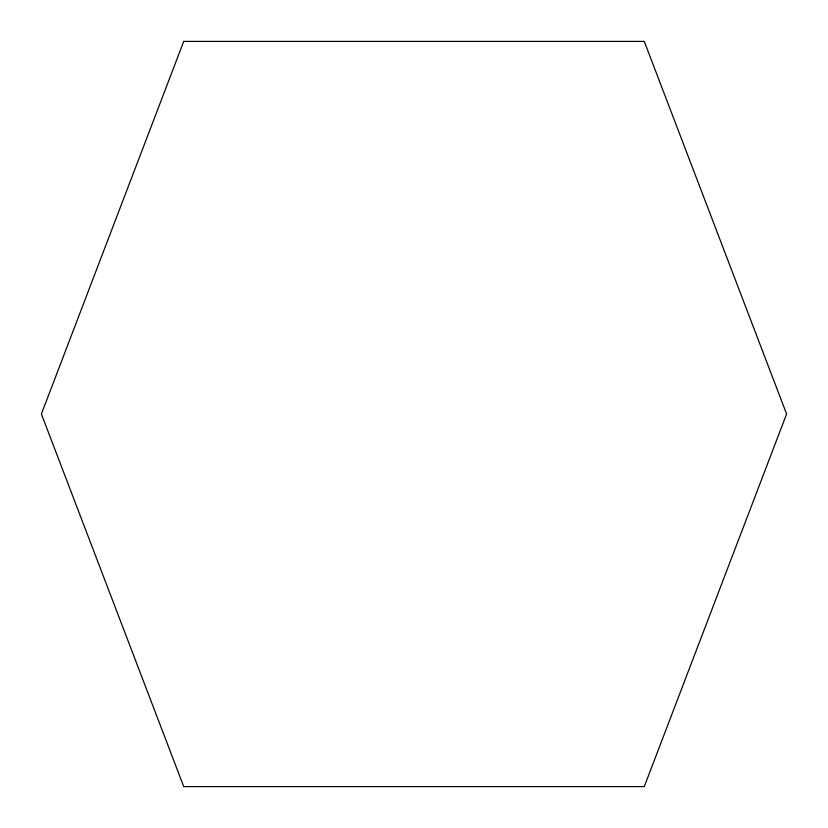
<?xml version="1.0" encoding="UTF-8"?>
<svg xmlns="http://www.w3.org/2000/svg" width="828" height="828" viewBox="0 0 828 828"><rect width="100%" height="100%" fill="white"/><g stroke="black" fill="none" stroke-linecap="round" stroke-linejoin="round"><path stroke-width="1.24" d="M183.723 41.4L41.4 414L183.723 786.6L644.277 786.6L786.6 414L644.277 41.4L183.723 41.4"/></g></svg>
